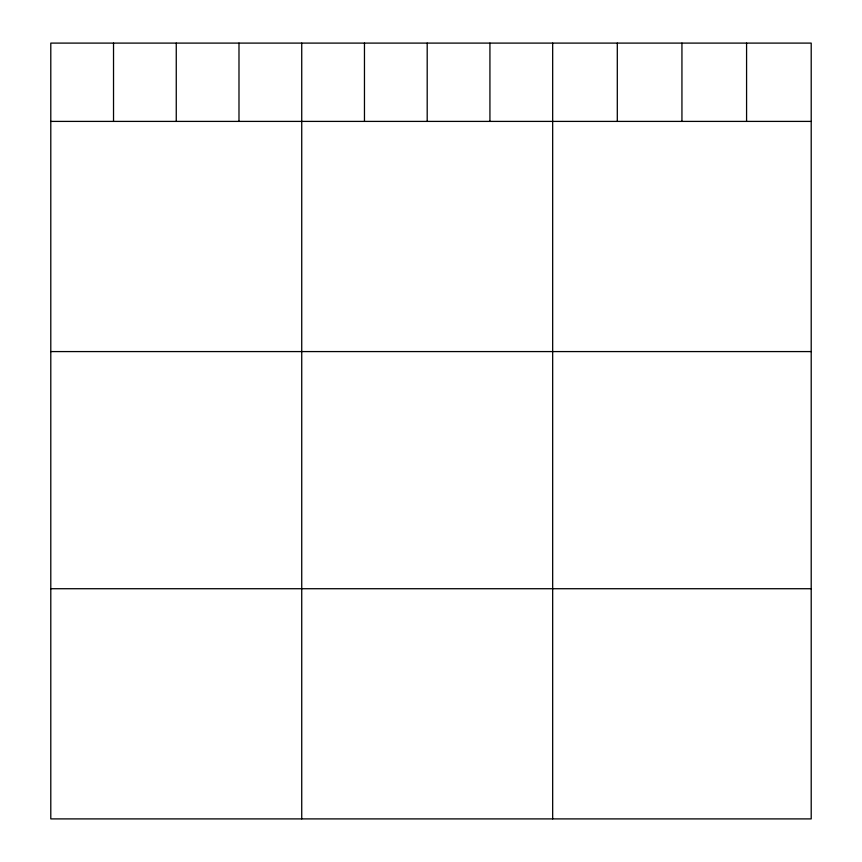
<?xml version="1.0" encoding="UTF-8"?>
<svg xmlns="http://www.w3.org/2000/svg" width="862" height="862" viewBox="0 0 862 862"><rect width="100%" height="100%" fill="white"/><g stroke="black" fill="none" stroke-linecap="round" stroke-linejoin="round"><path stroke-width="1.29" d="M811.207 121.402L811.207 818.9L50.793 818.9L50.793 43.1L811.207 43.1L811.207 121.402L50.793 121.402M50.793 351.577L811.207 351.577M50.793 588.724L811.207 588.724M746.578 43.1L746.578 121.402M681.939 43.1L681.939 121.402M617.3 43.1L617.3 121.402M552.671 43.1L552.671 818.9M489.928 43.1L489.928 121.402M427.196 43.1L427.196 121.402M364.464 43.1L364.464 121.402M301.732 43.1L301.732 818.9M238.989 43.1L238.989 121.402M176.257 43.1L176.257 121.402M113.525 43.1L113.525 121.402"/></g></svg>
